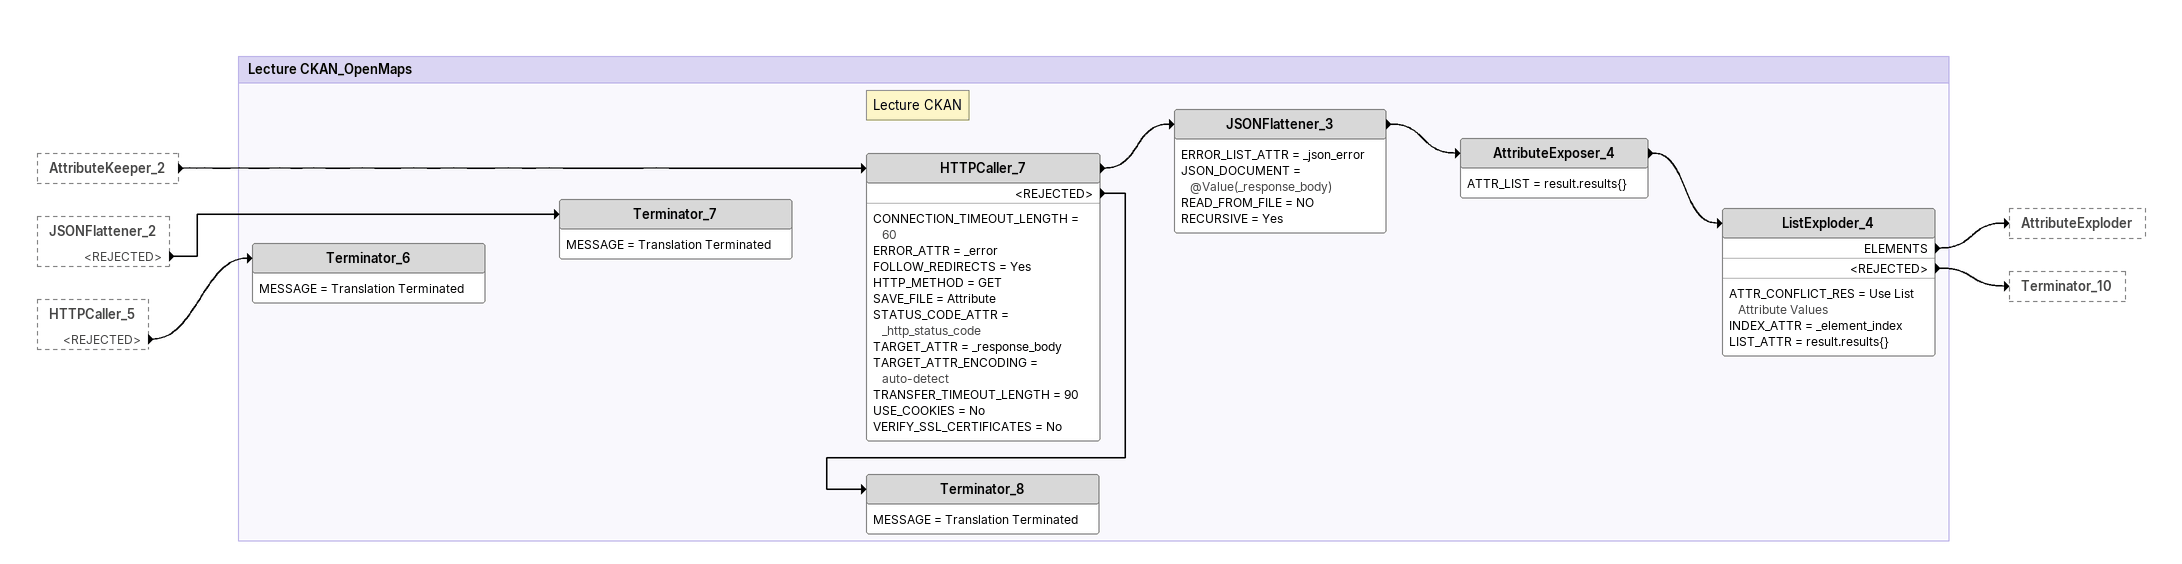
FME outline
AttributeKeeper_2 [outside]
    -> HTTPCaller_7
JSONFlattener_2 [outside]
    <REJECTED> -> Terminator_7
HTTPCaller_5 [outside]
    <REJECTED> -> Terminator_6

Bookmark: Lecture CKAN_OpenMaps
Note: Lecture CKAN
HTTPCaller_7
    CONNECTION_TIMEOUT_LENGTH = 60
    ERROR_ATTR = _error
    FOLLOW_REDIRECTS = Yes
    HTTP_METHOD = GET
    SAVE_FILE = Attribute
    STATUS_CODE_ATTR = _http_status_code
    TARGET_ATTR = _response_body
    TARGET_ATTR_ENCODING = auto-detect
    TRANSFER_TIMEOUT_LENGTH = 90
    USE_COOKIES = No
    VERIFY_SSL_CERTIFICATES = No
    -> JSONFlattener_3
    <REJECTED> -> Terminator_8
JSONFlattener_3
    ERROR_LIST_ATTR = _json_error
    JSON_DOCUMENT = @Value(_response_body)
    READ_FROM_FILE = NO
    RECURSIVE = Yes
    -> AttributeExposer_4
AttributeExposer_4
    ATTR_LIST = result.results{}
    -> ListExploder_4
ListExploder_4
    ATTR_CONFLICT_RES = Use List Attribute Values
    INDEX_ATTR = _element_index
    LIST_ATTR = result.results{}
    ELEMENTS -> AttributeExploder
    <REJECTED> -> Terminator_10
Terminator_8
    MESSAGE = Translation Terminated
Terminator_7
    MESSAGE = Translation Terminated
Terminator_6
    MESSAGE = Translation Terminated
